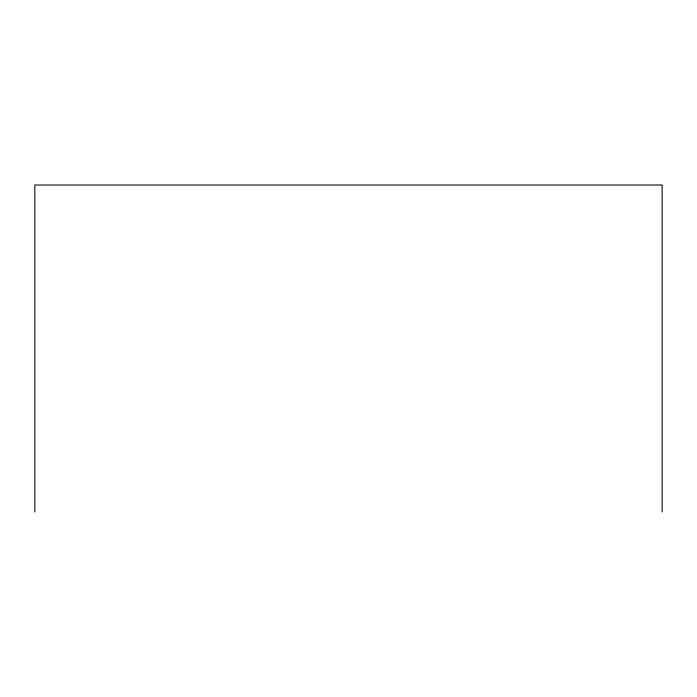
<?xml version="1.0" encoding="UTF-8"?>
<svg xmlns="http://www.w3.org/2000/svg" width="697" height="697" viewBox="0 0 697 697"><rect width="100%" height="100%" fill="white"/><g stroke="black" fill="none" stroke-linecap="round" stroke-linejoin="round"><path stroke-width="1.05" d="M662.15 511.981L662.15 185.019L34.85 185.019L34.85 511.981"/></g></svg>
